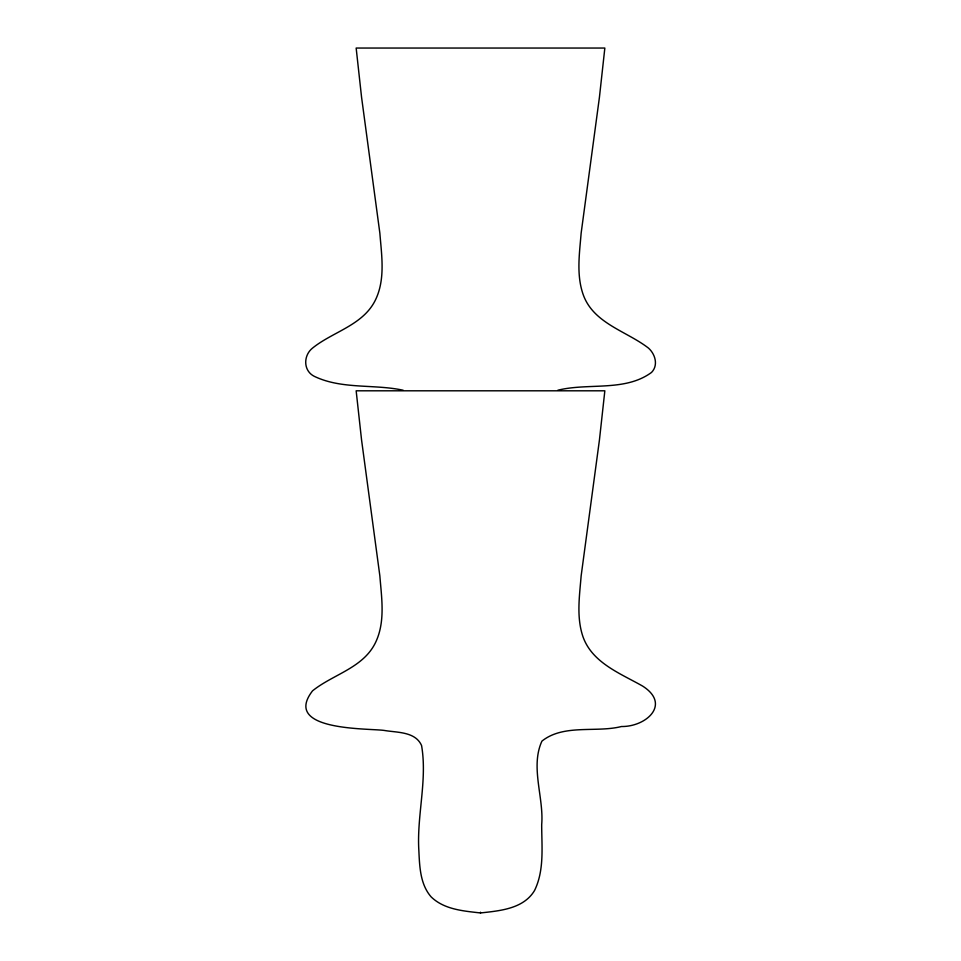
<?xml version="1.0" encoding="UTF-8"?>
<svg xmlns="http://www.w3.org/2000/svg" width="961" height="961" viewBox="0 0 961 961"><rect width="100%" height="100%" fill="white"/><g stroke="black" fill="none" stroke-linecap="round" stroke-linejoin="round"><path stroke-width="1.44" d="M557.836 390.226C588.396 382.622 624.95 391.98 651.534 372.424C658.549 365.3 655.246 354.104 648.471 348.098C626.392 330.956 592.973 323.413 582.967 293.97C576.3 274.402 579.519 253.284 581.141 233.175L599.436 97.217L604.841 48.05L356.159 48.05L361.564 97.217L379.859 233.175C381.577 255.17 385.505 279.026 375.559 299.736C363.234 325.323 333.011 331.545 312.529 348.098C303.268 355.426 303.075 370.754 314.283 376.328C341.804 389.553 373.877 383.932 403.164 390.226M480.5 912.95C499.708 910.812 523.529 908.95 534.544 890.511C544.515 870.137 541.668 846.521 541.692 824.634C543.974 797.534 530.112 766.926 541.932 741.111C563.663 723.729 596.168 732.943 621.491 726.516C646.08 726.888 671.367 704.425 642.657 686.106C620.53 673.481 592.252 662.982 582.967 636.711C576.3 617.154 579.519 596.036 581.141 575.927L599.436 439.958L604.841 390.803L356.159 390.803L361.564 439.958L379.859 575.927C381.577 597.91 385.505 621.767 375.559 642.477C363.234 668.075 333.011 674.286 312.529 690.851C281.273 731.465 369.372 728.162 384.4 730.468C396.989 732.642 415.38 731.453 421.567 745.52C427.549 780.176 416.63 815.733 418.864 850.785C419.621 866.606 420.149 884.264 431.105 896.853C444.114 909.55 463.382 910.992 480.5 912.95L480.5 912.229"/></g></svg>
